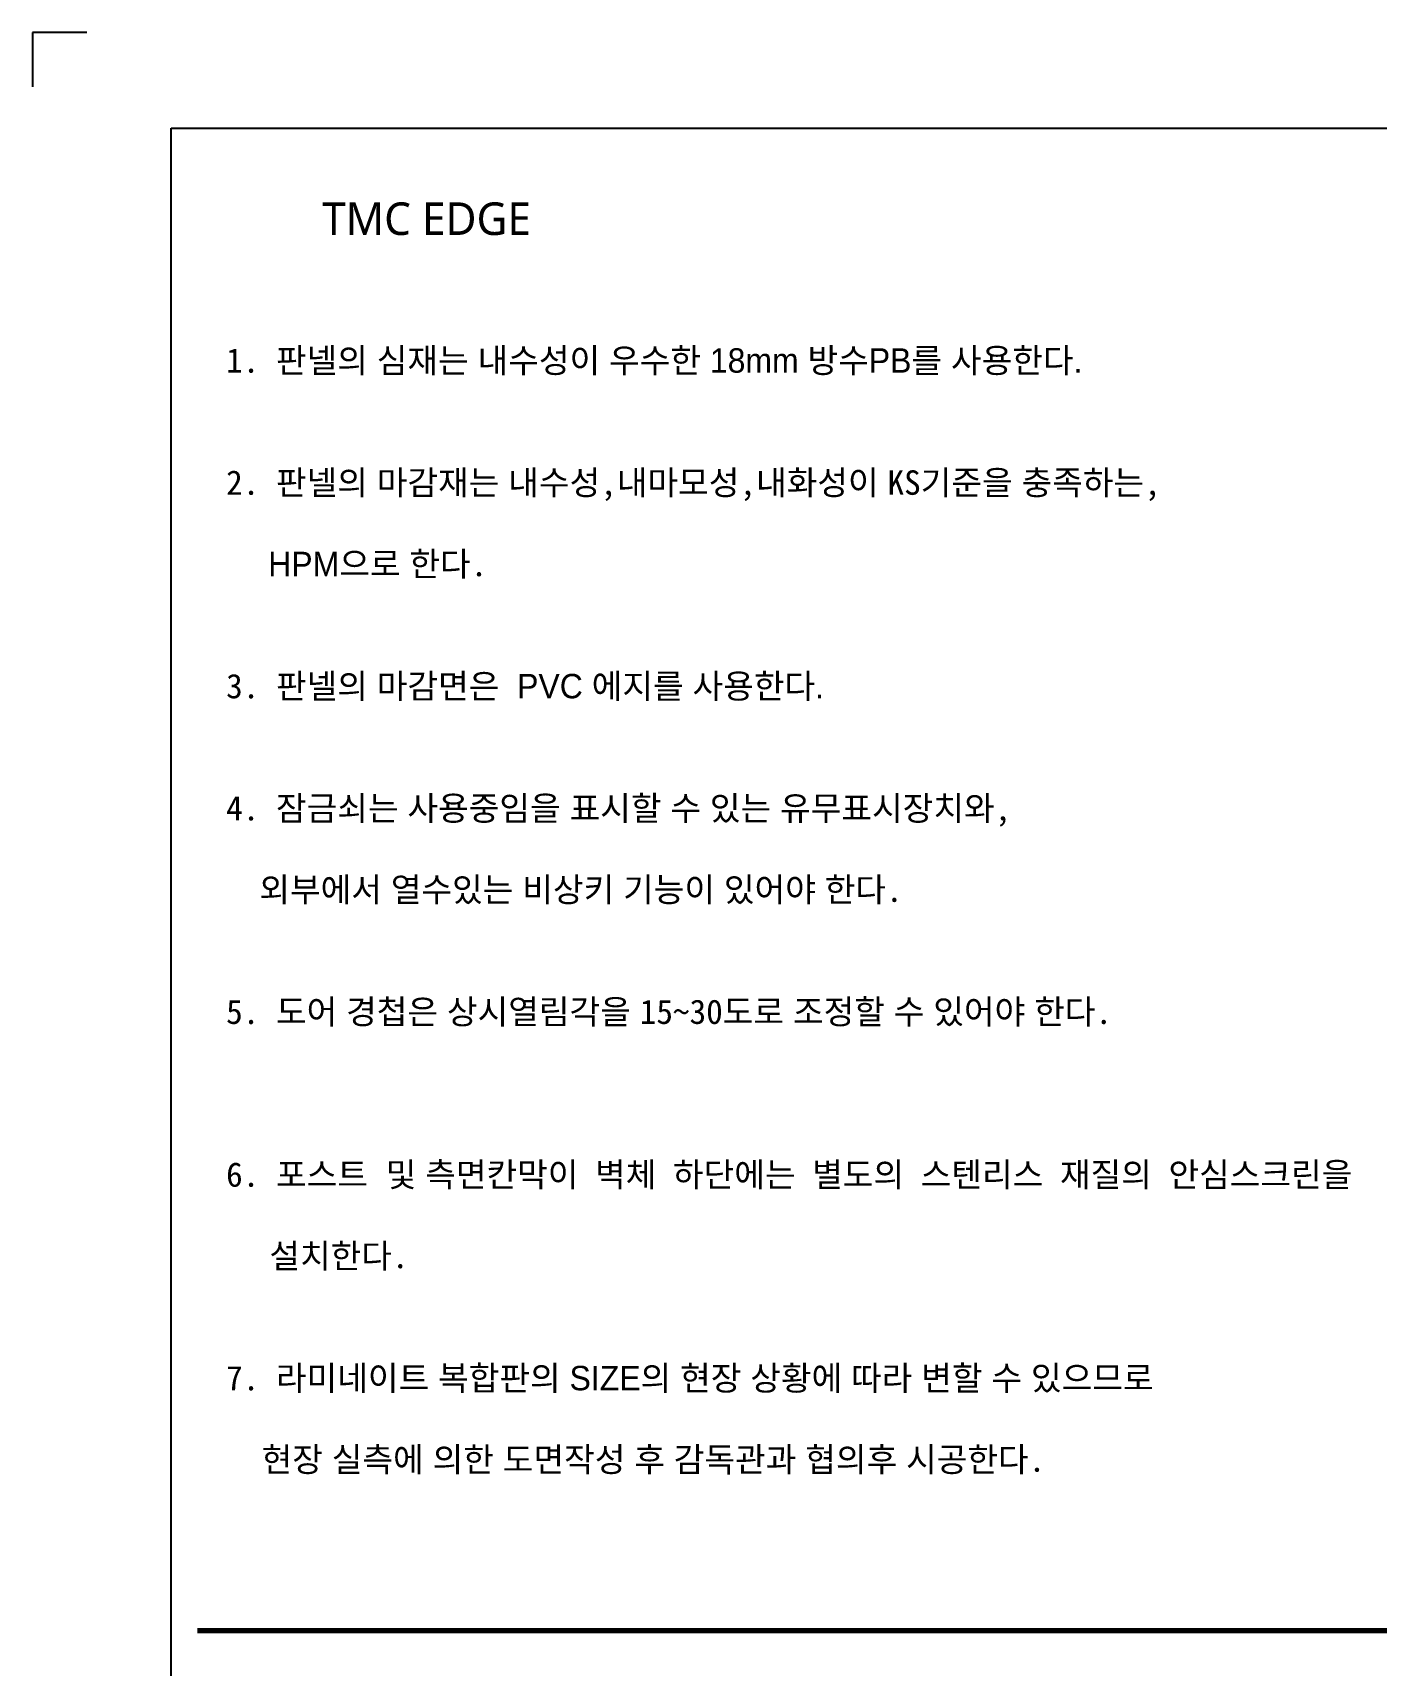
# Model space of a CAD drawing. Extents: x -256 to 8104, y -176 to 5714.
# Drawn here: x -256 to 2220, y 2705 to 5714 of the extents above; entities that cross this region are included whole.
import ezdxf
from ezdxf.enums import TextEntityAlignment as Align

# ---------------------------------------------------------------- set-up
doc = ezdxf.new("R2010")
doc.units = 0
doc.header["$LTSCALE"] = 30
doc.layers.get('0').update_dxf_attribs({"linetype": 'CONTINUOUS'})
doc.layers.add('jac text', color=7, linetype='CONTINUOUS')
doc.layers.add('TIT', color=3, linetype='CONTINUOUS')
doc.styles.add('돋움', font='malgun.ttf')

# ---------------------------------------------------------------- blocks, each defined once
blk = doc.blocks.new('EDGE_35', base_point=(144726.3, -1557.6))
at = {"color": 2}
for p, q in [((144470.4, 4156.7), (144470.4, 4056.7)), ((144470.4, 4156.7), (144470.4, 4056.7)), ((144470.4, 4156.7), (144470.4, 4056.7)), ((144570.4, 4156.7), (144470.4, 4156.7)), ((144470.4, 4156.7), (144470.4, 4056.7))]:
    blk.add_line(p, q, dxfattribs=at)
for points in [[(144725.6, 3980.8), (151977.9, 3980.8), (151977.9, -1557.5), (144725.6, -1557.5)], [(144725.6, 3980.8), (151977.9, 3980.8), (151977.9, -1557.5), (144725.6, -1557.5)], [(144725.6, 3980.8), (152707.5, 3980.8), (152707.5, -1557.5), (144725.6, -1557.5)]]:
    blk.add_lwpolyline(points, close=True, dxfattribs=at)
at = {"color": 8, "const_width": 10}
blk.add_lwpolyline([(144773.7, 1211.7), (150558.3, 1211.7)], dxfattribs=at)
at = {"layer": 'jac text', "insert": (144826.9, 1499.4), "char_height": 45, "attachment_point": 7}
blk.add_mtext('1. {\\f굴림|c129|p50;판넬의 심재는 내수성이 우수한 18mm 방수PB를 사용한다.    \\P     \\P}\\P2. {\\f굴림|c129|p50;판넬의 마감재는 내수성},{\\f굴림|c129|p50;내마모성},{\\f굴림|c129|p50;내화성이 }KS{\\f굴림|c129|p50;기준을 충족하는},\\P \\P  {\\f굴림|c129|p50; HPM으로 한다}. \\P\\P\\P3. {\\f굴림|c129|p50;판넬의 마감면은  PVC 에지를 사용한다.\\P\\P}\\P4. {\\f굴림|c129|p50;잠금쇠는 사용중임을 표시할 수 있는 유무표시장치와}, \\P\\P  {\\f굴림|c129|p50;외부에서 열수있는 비상키 기능이 있어야 한다}.\\P\\P\\P5. {\\f굴림|c129|p50;도어 경첩은 상시열림각을 }15~30{\\f굴림|c129|p50;도로 조정할 수 있어야 한다}.\\P\\P\\P\\P6. {\\f굴림|c129|p50;포스트  및 측면칸막이} {\\f굴림|c129|p50;벽체} {\\f굴림|c129|p50;하단에는} {\\f굴림|c129|p50;별도의} {\\f굴림|c129|p50;스텐리스} {\\f굴림|c129|p50;재질의} {\\f굴림|c129|p50;안심스크린을\\P\\P   } {\\f굴림|c129|p50;설치한다}.\\P\\P\\P7. {\\f굴림|c129|p50;라미네이트 복합판의 SIZE의 현장 상황에 따라 변할 수 있으므로 \\P\\P    현장 실측에 의한 도면작성 후 감독관과 협의후 시공한다}. ', dxfattribs=at)
at = {"layer": 'TIT', "style": '돋움'}
blk.add_text('TMC EDGE', height=60, dxfattribs=at).set_placement((145388.6, 3783.8), align=Align.RIGHT)

msp = doc.modelspace()

# ---------------------------------------------------------------- block references
msp.add_blockref('EDGE_35', (0, 0))

doc.saveas('drawing.dxf')
